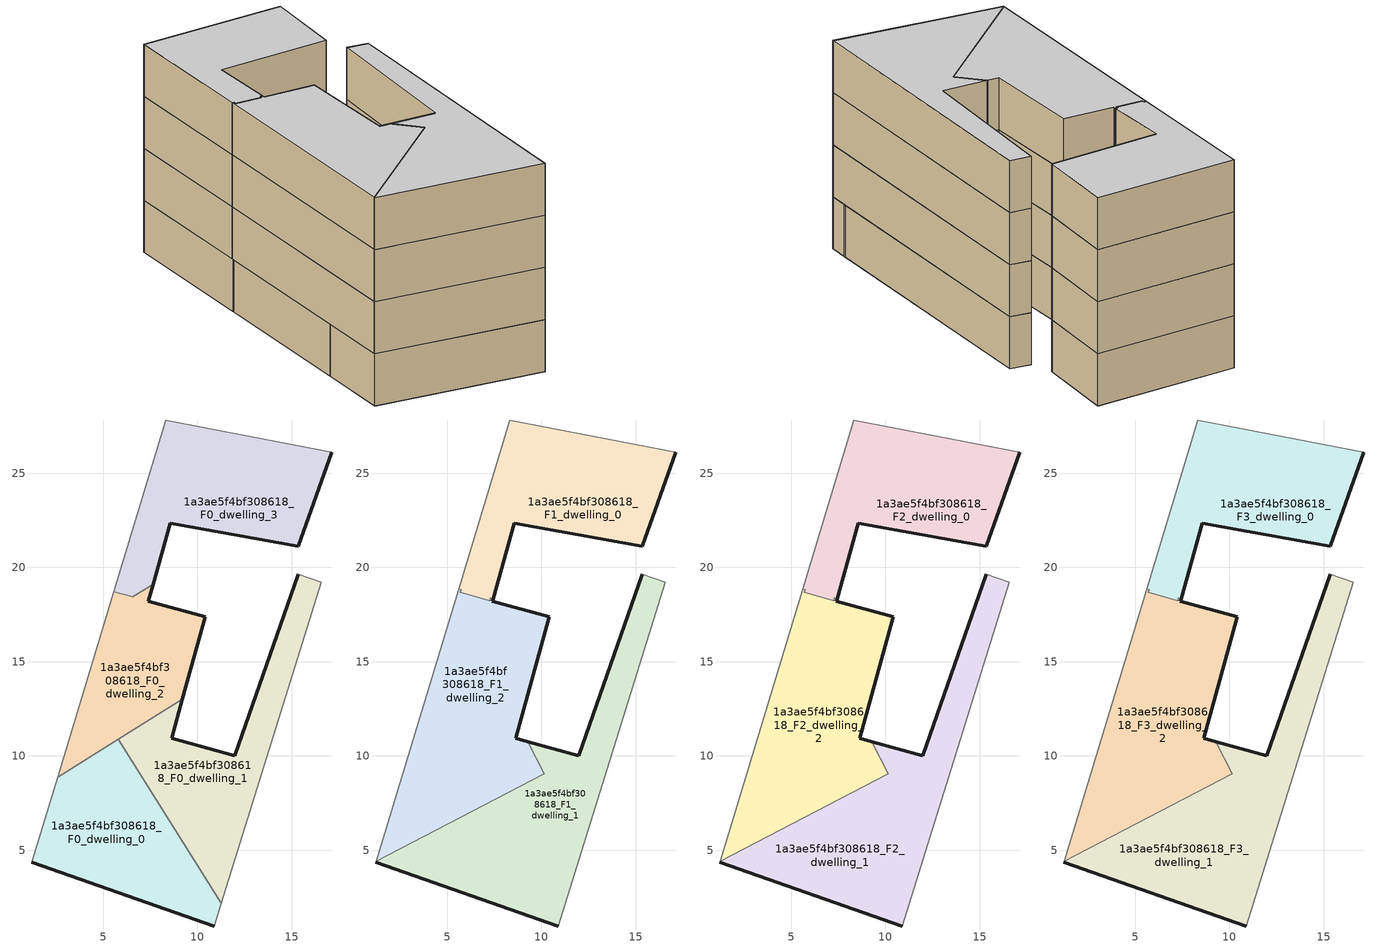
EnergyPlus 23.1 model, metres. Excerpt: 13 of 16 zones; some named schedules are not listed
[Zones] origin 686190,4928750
1a3ae5f4bf308618_F0_dwelling_0
 floor ground (EU_floor_Construction): 10.89,0.98 11.26,2.18 5.81,10.89 2.59,8.87 1.22,4.35 z0
 wall outside (EU_wall_Construction): 10.89,0.98 1.22,4.35 z0:3
 wall adiabatic (EU_wall_Construction): 1.22,4.35 2.59,8.87 / 11.26,2.18 10.89,0.98 z0:3
 wall to 1a3ae5f4bf308618_F0_dwelling_1 (EU_wall_Construction): 5.81,10.89 11.26,2.18 z0:3
 wall to 1a3ae5f4bf308618_F0_dwelling_2 (EU_wall_Construction): 2.59,8.87 5.81,10.89 z0:3
1a3ae5f4bf308618_F0_dwelling_1
 floor ground (EU_floor_Construction): 11.26,2.18 16.58,19.21 15.36,19.64 11.97,10.01 8.63,10.94 9.2,13.01 5.81,10.89 z0
 wall outside (EU_wall_Construction): 9.2,13.01 8.63,10.94 11.97,10.01 15.36,19.64 z0:3
 wall adiabatic (EU_wall_Construction): 15.36,19.64 16.58,19.21 11.26,2.18 z0:3
 wall to 1a3ae5f4bf308618_F0_dwelling_2 (EU_wall_Construction): 5.81,10.89 9.2,13.01 z0:3
1a3ae5f4bf308618_F0_dwelling_2
 floor ground (EU_floor_Construction): 9.2,13.01 10.41,17.37 7.4,18.2 7.65,19.11 6.57,18.43 5.56,18.71 2.59,8.87 z0
 wall outside (EU_wall_Construction): 7.65,19.11 7.4,18.2 10.41,17.37 9.2,13.01 z0:3
 wall to 1a3ae5f4bf308618_F0_dwelling_3 (EU_wall_Construction): 5.56,18.71 6.57,18.43 7.65,19.11 z0:3
 wall adiabatic (EU_wall_Construction): 2.59,8.87 5.56,18.71 z0:3
1a3ae5f4bf308618_F0_dwelling_3
 floor ground (EU_floor_Construction): 15.34,21.11 17.12,26.12 8.32,27.82 5.56,18.71 6.57,18.43 7.65,19.11 8.55,22.34 z0
 wall outside (EU_wall_Construction): 17.12,26.12 15.34,21.11 8.55,22.34 7.65,19.11 z0:3
 wall adiabatic (EU_wall_Construction): 5.56,18.71 8.32,27.82 17.12,26.12 z0:3
1a3ae5f4bf308618_F1_dwelling_0
 floor to 1a3ae5f4bf308618_F0_dwelling_3 (EU_floor_Construction): 15.34,21.11 17.12,26.12 8.32,27.82 5.61,18.85 5.75,18.81 5.71,18.67 6.57,18.43 7.65,19.11 8.55,22.34 z3
 floor to 1a3ae5f4bf308618_F0_dwelling_2 (EU_floor_Construction): 7.44,18.34 7.65,19.11 6.57,18.43 7.26,18.25 7.3,18.38 z3
 wall outside (EU_wall_Construction): 17.12,26.12 15.34,21.11 8.55,22.34 7.44,18.34 z3:6
 wall adiabatic (EU_wall_Construction): 5.71,18.67 5.75,18.81 / 5.61,18.85 8.32,27.82 17.12,26.12 z3:6
 wall to 1a3ae5f4bf308618_F1_dwelling_2 (EU_wall_Construction): 7.44,18.34 7.3,18.38 7.26,18.25 5.71,18.67 / 5.75,18.81 5.61,18.85 z3:6
1a3ae5f4bf308618_F1_dwelling_1
 floor to 1a3ae5f4bf308618_F0_dwelling_0 (EU_floor_Construction): 10.89,0.98 11.26,2.18 7.74,7.8 1.24,4.41 1.22,4.35 z3
 floor to 1a3ae5f4bf308618_F0_dwelling_1 (EU_floor_Construction): 11.26,2.18 16.58,19.21 15.36,19.64 11.97,10.01 9.27,10.76 10.16,9.07 7.74,7.8 z3
 wall outside (EU_wall_Construction): 10.89,0.98 1.22,4.35 / 9.27,10.76 11.97,10.01 15.36,19.64 z3:6
 wall adiabatic (EU_wall_Construction): 1.22,4.35 1.24,4.41 / 15.36,19.64 16.58,19.21 10.89,0.98 z3:6
 wall to 1a3ae5f4bf308618_F1_dwelling_2 (EU_wall_Construction): 1.24,4.41 10.16,9.07 9.27,10.76 z3:6
1a3ae5f4bf308618_F1_dwelling_2
 floor to 1a3ae5f4bf308618_F0_dwelling_1 (EU_floor_Construction): 10.16,9.07 9.27,10.76 8.63,10.94 9.2,13.01 5.81,10.89 7.74,7.8 z3
 floor to 1a3ae5f4bf308618_F0_dwelling_2 (EU_floor_Construction): 9.2,13.01 10.41,17.37 7.4,18.2 7.44,18.34 7.3,18.38 7.26,18.25 5.71,18.67 5.57,18.71 2.59,8.87 z3
 floor to 1a3ae5f4bf308618_F0_dwelling_0 (EU_floor_Construction): 7.74,7.8 5.81,10.89 2.59,8.87 1.24,4.41 z3
 floor to 1a3ae5f4bf308618_F0_dwelling_3 (EU_floor_Construction): 5.71,18.67 5.75,18.81 5.61,18.85 5.57,18.71 z3
 wall outside (EU_wall_Construction): 7.44,18.34 7.4,18.2 10.41,17.37 8.63,10.94 9.27,10.76 z3:6
 wall adiabatic (EU_wall_Construction): 5.75,18.81 5.71,18.67 / 1.24,4.41 5.61,18.85 z3:6
1a3ae5f4bf308618_F2_dwelling_0
 floor to 1a3ae5f4bf308618_F1_dwelling_0 (EU_floor_Construction): 15.34,21.11 17.12,26.12 8.32,27.82 5.61,18.85 5.75,18.81 5.71,18.67 7.26,18.25 7.3,18.38 7.44,18.34 8.55,22.34 z6
 wall outside (EU_wall_Construction): 17.12,26.12 15.34,21.11 8.55,22.34 7.44,18.34 z6:9
 wall adiabatic (EU_wall_Construction): 5.71,18.67 5.75,18.81 / 5.61,18.85 8.32,27.82 17.12,26.12 z6:9
 wall to 1a3ae5f4bf308618_F2_dwelling_2 (EU_wall_Construction): 7.44,18.34 7.3,18.38 7.26,18.25 5.71,18.67 / 5.75,18.81 5.61,18.85 z6:9
1a3ae5f4bf308618_F2_dwelling_1
 floor to 1a3ae5f4bf308618_F1_dwelling_1 (EU_floor_Construction): 10.89,0.98 16.58,19.21 15.36,19.64 11.97,10.01 9.27,10.76 10.16,9.07 1.24,4.41 1.22,4.35 z6
 wall outside (EU_wall_Construction): 10.89,0.98 1.22,4.35 / 9.27,10.76 11.97,10.01 15.36,19.64 z6:9
 wall adiabatic (EU_wall_Construction): 1.22,4.35 1.24,4.41 / 15.36,19.64 16.58,19.21 10.89,0.98 z6:9
 wall to 1a3ae5f4bf308618_F2_dwelling_2 (EU_wall_Construction): 1.24,4.41 10.16,9.07 9.27,10.76 z6:9
1a3ae5f4bf308618_F2_dwelling_2
 floor to 1a3ae5f4bf308618_F1_dwelling_2 (EU_floor_Construction): 10.16,9.07 9.27,10.76 8.63,10.94 10.41,17.37 7.4,18.2 7.44,18.34 7.3,18.38 7.26,18.25 5.71,18.67 5.75,18.81 5.61,18.85 1.24,4.41 z6
 wall outside (EU_wall_Construction): 7.44,18.34 7.4,18.2 10.41,17.37 8.63,10.94 9.27,10.76 z6:9
 wall adiabatic (EU_wall_Construction): 5.75,18.81 5.71,18.67 / 1.24,4.41 5.61,18.85 z6:9
1a3ae5f4bf308618_F3_dwelling_0
 floor to 1a3ae5f4bf308618_F2_dwelling_0 (EU_floor_Construction): 15.34,21.11 17.12,26.12 8.32,27.82 5.61,18.85 5.75,18.81 5.71,18.67 7.26,18.25 7.3,18.38 7.44,18.34 8.55,22.34 z9
 wall outside (EU_wall_Construction): 17.12,26.12 15.34,21.11 8.55,22.34 7.44,18.34 z9:12
 wall adiabatic (EU_wall_Construction): 5.71,18.67 5.75,18.81 / 5.61,18.85 8.32,27.82 17.12,26.12 z9:12
 wall to 1a3ae5f4bf308618_F3_dwelling_2 (EU_wall_Construction): 7.44,18.34 7.3,18.38 7.26,18.25 5.71,18.67 / 5.75,18.81 5.61,18.85 z9:12
 ceiling to 1a3ae5f4bf308618_F4_dwelling_0 (EU_floor_Construction): 17.12,26.12 15.34,21.11 8.55,22.34 7.44,18.34 7.3,18.38 7.26,18.25 5.71,18.67 5.75,18.81 5.61,18.85 8.32,27.82 z12
1a3ae5f4bf308618_F3_dwelling_1
 floor to 1a3ae5f4bf308618_F2_dwelling_1 (EU_floor_Construction): 10.89,0.98 16.58,19.21 15.36,19.64 11.97,10.01 9.27,10.76 10.16,9.07 1.24,4.41 1.22,4.35 z9
 wall outside (EU_wall_Construction): 10.89,0.98 1.22,4.35 / 9.27,10.76 11.97,10.01 15.36,19.64 z9:12
 wall adiabatic (EU_wall_Construction): 1.22,4.35 1.24,4.41 / 15.36,19.64 16.58,19.21 10.89,0.98 z9:12
 wall to 1a3ae5f4bf308618_F3_dwelling_2 (EU_wall_Construction): 1.24,4.41 10.16,9.07 9.27,10.76 z9:12
 ceiling to 1a3ae5f4bf308618_F4_dwelling_1 (EU_floor_Construction): 16.58,19.21 10.89,0.98 1.22,4.35 1.24,4.41 10.16,9.07 9.27,10.76 11.97,10.01 15.36,19.64 z12
1a3ae5f4bf308618_F3_dwelling_2
 floor to 1a3ae5f4bf308618_F2_dwelling_2 (EU_floor_Construction): 10.16,9.07 9.27,10.76 8.63,10.94 10.41,17.37 7.4,18.2 7.44,18.34 7.3,18.38 7.26,18.25 5.71,18.67 5.75,18.81 5.61,18.85 1.24,4.41 z9
 wall outside (EU_wall_Construction): 7.44,18.34 7.4,18.2 10.41,17.37 8.63,10.94 9.27,10.76 z9:12
 wall adiabatic (EU_wall_Construction): 5.75,18.81 5.71,18.67 / 1.24,4.41 5.61,18.85 z9:12
 ceiling to 1a3ae5f4bf308618_F4_dwelling_2 (EU_floor_Construction): 10.41,17.37 8.63,10.94 9.27,10.76 10.16,9.07 1.24,4.41 5.61,18.85 5.75,18.81 5.71,18.67 7.26,18.25 7.3,18.38 7.44,18.34 7.4,18.2 z12
[Building]
EU S2 Campaign: North Axis=0; Terrain=City; Solar Distribution=FullExterior
[Site:Location]
Bologna: Latitude=44.5; Longitude=11.25; Time Zone=1; Elevation=37
[SizingPeriod:WeatherFileDays]
AnnualSizingPeriod: Begin Month=1; Begin Day of Month=1; End Month=12; End Day of Month=31; Day of Week for Start Day=Monday; Use Weather File Daylight Saving Period=No; Use Weather File Rain and Snow Indicators=No
[MATERIAL]
EU_InternalMass_Material: Roughness=MediumRough; Thickness=0.1; Conductivity=1; Density=1800; Specific Heat=900; Thermal Absorptance=0.9; Solar Absorptance=0.7; Visible Absorptance=0.7
[MATERIAL:NOMASS] Roughness=MediumRough; Thermal Absorptance=0.9; Solar Absorptance=0.7; Visible Absorptance=0.7
Name | Thermal Resistance
EU_wall_NoMass | 0.905828
EU_floor_NoMass | 0.67114
[CONSTRUCTION]
EU_wall_Construction: EU_wall_NoMass
EU_floor_Construction: EU_floor_NoMass
EU_InternalMass_Construction: EU_InternalMass_Material
[ZONE] Type=1; Multiplier=1; Ceiling Height=autocalculate; Floor Area=autocalculate; Part of Total Floor Area=Yes
Name | Volume
1a3ae5f4bf308618_F0_dwelling_0 | 150.391
1a3ae5f4bf308618_F1_dwelling_0; 1a3ae5f4bf308618_F2_dwelling_0; 1a3ae5f4bf308618_F3_dwelling_0 | 163.931
1a3ae5f4bf308618_F0_dwelling_1 | 150.406
1a3ae5f4bf308618_F1_dwelling_1; 1a3ae5f4bf308618_F2_dwelling_1; 1a3ae5f4bf308618_F3_dwelling_1 | 210.404
1a3ae5f4bf308618_F0_dwelling_2 | 114.49
1a3ae5f4bf308618_F1_dwelling_2; 1a3ae5f4bf308618_F2_dwelling_2; 1a3ae5f4bf308618_F3_dwelling_2 | 203.791
1a3ae5f4bf308618_F0_dwelling_3 | 162.858
[INTERNALMASS] Construction=EU_InternalMass_Construction
Name | Zone or ZoneList | Surface Area
1a3ae5f4bf308618_F0_dwelling_0_EU_InternalMass | 1a3ae5f4bf308618_F0_dwelling_0 | 50.131
1a3ae5f4bf308618_F0_dwelling_1_EU_InternalMass | 1a3ae5f4bf308618_F0_dwelling_1 | 50.1304
1a3ae5f4bf308618_F0_dwelling_2_EU_InternalMass | 1a3ae5f4bf308618_F0_dwelling_2 | 38.1667
1a3ae5f4bf308618_F0_dwelling_3_EU_InternalMass | 1a3ae5f4bf308618_F0_dwelling_3 | 54.2901
1a3ae5f4bf308618_F1_dwelling_0_EU_InternalMass | 1a3ae5f4bf308618_F1_dwelling_0 | 54.6464
1a3ae5f4bf308618_F1_dwelling_1_EU_InternalMass | 1a3ae5f4bf308618_F1_dwelling_1 | 70.1327
1a3ae5f4bf308618_F1_dwelling_2_EU_InternalMass | 1a3ae5f4bf308618_F1_dwelling_2 | 67.9328
1a3ae5f4bf308618_F2_dwelling_0_EU_InternalMass | 1a3ae5f4bf308618_F2_dwelling_0 | 54.6464
1a3ae5f4bf308618_F2_dwelling_1_EU_InternalMass | 1a3ae5f4bf308618_F2_dwelling_1 | 70.1327
1a3ae5f4bf308618_F2_dwelling_2_EU_InternalMass | 1a3ae5f4bf308618_F2_dwelling_2 | 67.9328
1a3ae5f4bf308618_F3_dwelling_0_EU_InternalMass | 1a3ae5f4bf308618_F3_dwelling_0 | 54.6464
1a3ae5f4bf308618_F3_dwelling_1_EU_InternalMass | 1a3ae5f4bf308618_F3_dwelling_1 | 70.1327
1a3ae5f4bf308618_F3_dwelling_2_EU_InternalMass | 1a3ae5f4bf308618_F3_dwelling_2 | 67.9328
[OTHEREQUIPMENT] Fuel Type=Electricity; Design Level Calculation Method=Watts/Area; Power per Zone Floor Area=1; Fraction Latent=0; Fraction Radiant=0; Fraction Lost=0; Carbon Dioxide Generation Rate=0; EndUse Subcategory=EU_Step8_InternalGains
Name | Zone or ZoneList or Space or SpaceList | Schedule
EU_Step8_InternalGain_1a3ae5f4bf308618_F0_dwelling_0_f000 | 1a3ae5f4bf308618_F0_dwelling_0 | EU_Step8_GainSchedule_1a3ae5f4bf308618_F0_dwelling_0_f000
EU_Step8_InternalGain_1a3ae5f4bf308618_F0_dwelling_1_f000 | 1a3ae5f4bf308618_F0_dwelling_1 | EU_Step8_GainSchedule_1a3ae5f4bf308618_F0_dwelling_1_f000
EU_Step8_InternalGain_1a3ae5f4bf308618_F0_dwelling_2_f000 | 1a3ae5f4bf308618_F0_dwelling_2 | EU_Step8_GainSchedule_1a3ae5f4bf308618_F0_dwelling_2_f000
EU_Step8_InternalGain_1a3ae5f4bf308618_F0_dwelling_3_f000 | 1a3ae5f4bf308618_F0_dwelling_3 | EU_Step8_GainSchedule_1a3ae5f4bf308618_F0_dwelling_3_f000
EU_Step8_InternalGain_1a3ae5f4bf308618_F1_dwelling_0_f000 | 1a3ae5f4bf308618_F1_dwelling_0 | EU_Step8_GainSchedule_1a3ae5f4bf308618_F1_dwelling_0_f000
EU_Step8_InternalGain_1a3ae5f4bf308618_F1_dwelling_1_f000 | 1a3ae5f4bf308618_F1_dwelling_1 | EU_Step8_GainSchedule_1a3ae5f4bf308618_F1_dwelling_1_f000
EU_Step8_InternalGain_1a3ae5f4bf308618_F1_dwelling_2_f000 | 1a3ae5f4bf308618_F1_dwelling_2 | EU_Step8_GainSchedule_1a3ae5f4bf308618_F1_dwelling_2_f000
EU_Step8_InternalGain_1a3ae5f4bf308618_F2_dwelling_0_f000 | 1a3ae5f4bf308618_F2_dwelling_0 | EU_Step8_GainSchedule_1a3ae5f4bf308618_F2_dwelling_0_f000
EU_Step8_InternalGain_1a3ae5f4bf308618_F2_dwelling_1_f000 | 1a3ae5f4bf308618_F2_dwelling_1 | EU_Step8_GainSchedule_1a3ae5f4bf308618_F2_dwelling_1_f000
EU_Step8_InternalGain_1a3ae5f4bf308618_F2_dwelling_2_f000 | 1a3ae5f4bf308618_F2_dwelling_2 | EU_Step8_GainSchedule_1a3ae5f4bf308618_F2_dwelling_2_f000
EU_Step8_InternalGain_1a3ae5f4bf308618_F3_dwelling_0_f000 | 1a3ae5f4bf308618_F3_dwelling_0 | EU_Step8_GainSchedule_1a3ae5f4bf308618_F3_dwelling_0_f000
EU_Step8_InternalGain_1a3ae5f4bf308618_F3_dwelling_1_f000 | 1a3ae5f4bf308618_F3_dwelling_1 | EU_Step8_GainSchedule_1a3ae5f4bf308618_F3_dwelling_1_f000
EU_Step8_InternalGain_1a3ae5f4bf308618_F3_dwelling_2_f000 | 1a3ae5f4bf308618_F3_dwelling_2 | EU_Step8_GainSchedule_1a3ae5f4bf308618_F3_dwelling_2_f000
[ZONEVENTILATION:DESIGNFLOWRATE] Schedule=EU_AlwaysOn; Design Flow Rate Calculation Method=AirChanges/Hour; Air Changes per Hour=0.73129; Ventilation Type=Natural; Fan Pressure Rise=0; Fan Total Efficiency=1; Constant Term Coefficient=1; Temperature Term Coefficient=0; Velocity Term Coefficient=0; Velocity Squared Term Coefficient=0; Minimum Indoor Temperature=-100; Maximum Indoor Temperature=100; Delta Temperature=-100; Minimum Outdoor Temperature=-100; Maximum Outdoor Temperature=100; Maximum Wind Speed=40
Name | Zone or ZoneList or Space or SpaceList
EU_ConstantAir_1a3ae5f4bf308618_F0_dwelling_0 | 1a3ae5f4bf308618_F0_dwelling_0
EU_ConstantAir_1a3ae5f4bf308618_F0_dwelling_1 | 1a3ae5f4bf308618_F0_dwelling_1
EU_ConstantAir_1a3ae5f4bf308618_F0_dwelling_2 | 1a3ae5f4bf308618_F0_dwelling_2
EU_ConstantAir_1a3ae5f4bf308618_F0_dwelling_3 | 1a3ae5f4bf308618_F0_dwelling_3
EU_ConstantAir_1a3ae5f4bf308618_F1_dwelling_0 | 1a3ae5f4bf308618_F1_dwelling_0
EU_ConstantAir_1a3ae5f4bf308618_F1_dwelling_1 | 1a3ae5f4bf308618_F1_dwelling_1
EU_ConstantAir_1a3ae5f4bf308618_F1_dwelling_2 | 1a3ae5f4bf308618_F1_dwelling_2
EU_ConstantAir_1a3ae5f4bf308618_F2_dwelling_0 | 1a3ae5f4bf308618_F2_dwelling_0
EU_ConstantAir_1a3ae5f4bf308618_F2_dwelling_1 | 1a3ae5f4bf308618_F2_dwelling_1
EU_ConstantAir_1a3ae5f4bf308618_F2_dwelling_2 | 1a3ae5f4bf308618_F2_dwelling_2
EU_ConstantAir_1a3ae5f4bf308618_F3_dwelling_0 | 1a3ae5f4bf308618_F3_dwelling_0
EU_ConstantAir_1a3ae5f4bf308618_F3_dwelling_1 | 1a3ae5f4bf308618_F3_dwelling_1
EU_ConstantAir_1a3ae5f4bf308618_F3_dwelling_2 | 1a3ae5f4bf308618_F3_dwelling_2
[HVACTEMPLATE:THERMOSTAT] Constant Heating Setpoint=20; Constant Cooling Setpoint=50
EU_HeatOnly_1a3ae5f4bf308618_F0_dwelling_0; EU_HeatOnly_1a3ae5f4bf308618_F0_dwelling_1; EU_HeatOnly_1a3ae5f4bf308618_F0_dwelling_2; EU_HeatOnly_1a3ae5f4bf308618_F0_dwelling_3; EU_HeatOnly_1a3ae5f4bf308618_F1_dwelling_0; EU_HeatOnly_1a3ae5f4bf308618_F1_dwelling_1; EU_HeatOnly_1a3ae5f4bf308618_F1_dwelling_2; EU_HeatOnly_1a3ae5f4bf308618_F2_dwelling_0; EU_HeatOnly_1a3ae5f4bf308618_F2_dwelling_1; EU_HeatOnly_1a3ae5f4bf308618_F2_dwelling_2; EU_HeatOnly_1a3ae5f4bf308618_F3_dwelling_0; EU_HeatOnly_1a3ae5f4bf308618_F3_dwelling_1; EU_HeatOnly_1a3ae5f4bf308618_F3_dwelling_2; EU_HeatOnly_1a3ae5f4bf308618_F4_dwelling_0; EU_HeatOnly_1a3ae5f4bf308618_F4_dwelling_1; EU_HeatOnly_1a3ae5f4bf308618_F4_dwelling_2
[HVACTEMPLATE:ZONE:IDEALLOADSAIRSYSTEM] System Availability Schedule=EU_AlwaysOn; Maximum Heating Supply Air Temperature=50; Minimum Cooling Supply Air Temperature=13; Maximum Heating Supply Air Humidity Ratio=0.0156; Minimum Cooling Supply Air Humidity Ratio=0.0077; Heating Limit=NoLimit; Cooling Limit=NoLimit; Heating Availability Schedule=EU_AlwaysOn; Cooling Availability Schedule=EU_CoolingOff; Dehumidification Control Type=ConstantSensibleHeatRatio; Cooling Sensible Heat Ratio=0.7; Dehumidification Setpoint=60; Humidification Control Type=None; Humidification Setpoint=30; Outdoor Air Method=None; Outdoor Air Flow Rate per Person=0.00944; Outdoor Air Flow Rate per Zone Floor Area=0; Outdoor Air Flow Rate per Zone=0; Demand Controlled Ventilation Type=None; Outdoor Air Economizer Type=NoEconomizer; Heat Recovery Type=None; Sensible Heat Recovery Effectiveness=0.7; Latent Heat Recovery Effectiveness=0.65
Name | Template Thermostat
1a3ae5f4bf308618_F0_dwelling_0 | EU_HeatOnly_1a3ae5f4bf308618_F0_dwelling_0
1a3ae5f4bf308618_F0_dwelling_1 | EU_HeatOnly_1a3ae5f4bf308618_F0_dwelling_1
1a3ae5f4bf308618_F0_dwelling_2 | EU_HeatOnly_1a3ae5f4bf308618_F0_dwelling_2
1a3ae5f4bf308618_F0_dwelling_3 | EU_HeatOnly_1a3ae5f4bf308618_F0_dwelling_3
1a3ae5f4bf308618_F1_dwelling_0 | EU_HeatOnly_1a3ae5f4bf308618_F1_dwelling_0
1a3ae5f4bf308618_F1_dwelling_1 | EU_HeatOnly_1a3ae5f4bf308618_F1_dwelling_1
1a3ae5f4bf308618_F1_dwelling_2 | EU_HeatOnly_1a3ae5f4bf308618_F1_dwelling_2
1a3ae5f4bf308618_F2_dwelling_0 | EU_HeatOnly_1a3ae5f4bf308618_F2_dwelling_0
1a3ae5f4bf308618_F2_dwelling_1 | EU_HeatOnly_1a3ae5f4bf308618_F2_dwelling_1
1a3ae5f4bf308618_F2_dwelling_2 | EU_HeatOnly_1a3ae5f4bf308618_F2_dwelling_2
1a3ae5f4bf308618_F3_dwelling_0 | EU_HeatOnly_1a3ae5f4bf308618_F3_dwelling_0
1a3ae5f4bf308618_F3_dwelling_1 | EU_HeatOnly_1a3ae5f4bf308618_F3_dwelling_1
1a3ae5f4bf308618_F3_dwelling_2 | EU_HeatOnly_1a3ae5f4bf308618_F3_dwelling_2
[SIZING:ZONE] Zone Cooling Design Supply Air Temperature Input Method=SupplyAirTemperature; Zone Cooling Design Supply Air Temperature=13; Zone Heating Design Supply Air Temperature Input Method=SupplyAirTemperature; Zone Heating Design Supply Air Temperature=50; Zone Cooling Design Supply Air Humidity Ratio=0.008; Zone Heating Design Supply Air Humidity Ratio=0.008; Cooling Design Air Flow Method=DesignDay; Cooling Design Air Flow Rate=0; Cooling Minimum Air Flow per Zone Floor Area=0.000762; Cooling Minimum Air Flow=0; Cooling Minimum Air Flow Fraction=0.2; Heating Design Air Flow Method=DesignDay; Heating Design Air Flow Rate=0; Heating Maximum Air Flow per Zone Floor Area=0.002032; Heating Maximum Air Flow=0.141576; Heating Maximum Air Flow Fraction=0.3; Account for Dedicated Outdoor Air System=No; Dedicated Outdoor Air System Control Strategy=NeutralSupplyAir; Dedicated Outdoor Air Low Setpoint Temperature for Design=autosize; Dedicated Outdoor Air High Setpoint Temperature for Design=autosize; Zone Load Sizing Method=Sensible Load Only No Latent Load; Zone Latent Cooling Design Supply Air Humidity Ratio Input Method=HumidityRatioDifference; Zone Cooling Design Supply Air Humidity Ratio Difference=0.005; Zone Latent Heating Design Supply Air Humidity Ratio Input Method=HumidityRatioDifference; Zone Humidification Design Supply Air Humidity Ratio Difference=0.005
1a3ae5f4bf308618_F0_dwelling_0; 1a3ae5f4bf308618_F0_dwelling_1; 1a3ae5f4bf308618_F0_dwelling_2; 1a3ae5f4bf308618_F0_dwelling_3; 1a3ae5f4bf308618_F1_dwelling_0; 1a3ae5f4bf308618_F1_dwelling_1; 1a3ae5f4bf308618_F1_dwelling_2; 1a3ae5f4bf308618_F2_dwelling_0; 1a3ae5f4bf308618_F2_dwelling_1; 1a3ae5f4bf308618_F2_dwelling_2; 1a3ae5f4bf308618_F3_dwelling_0; 1a3ae5f4bf308618_F3_dwelling_1; 1a3ae5f4bf308618_F3_dwelling_2
